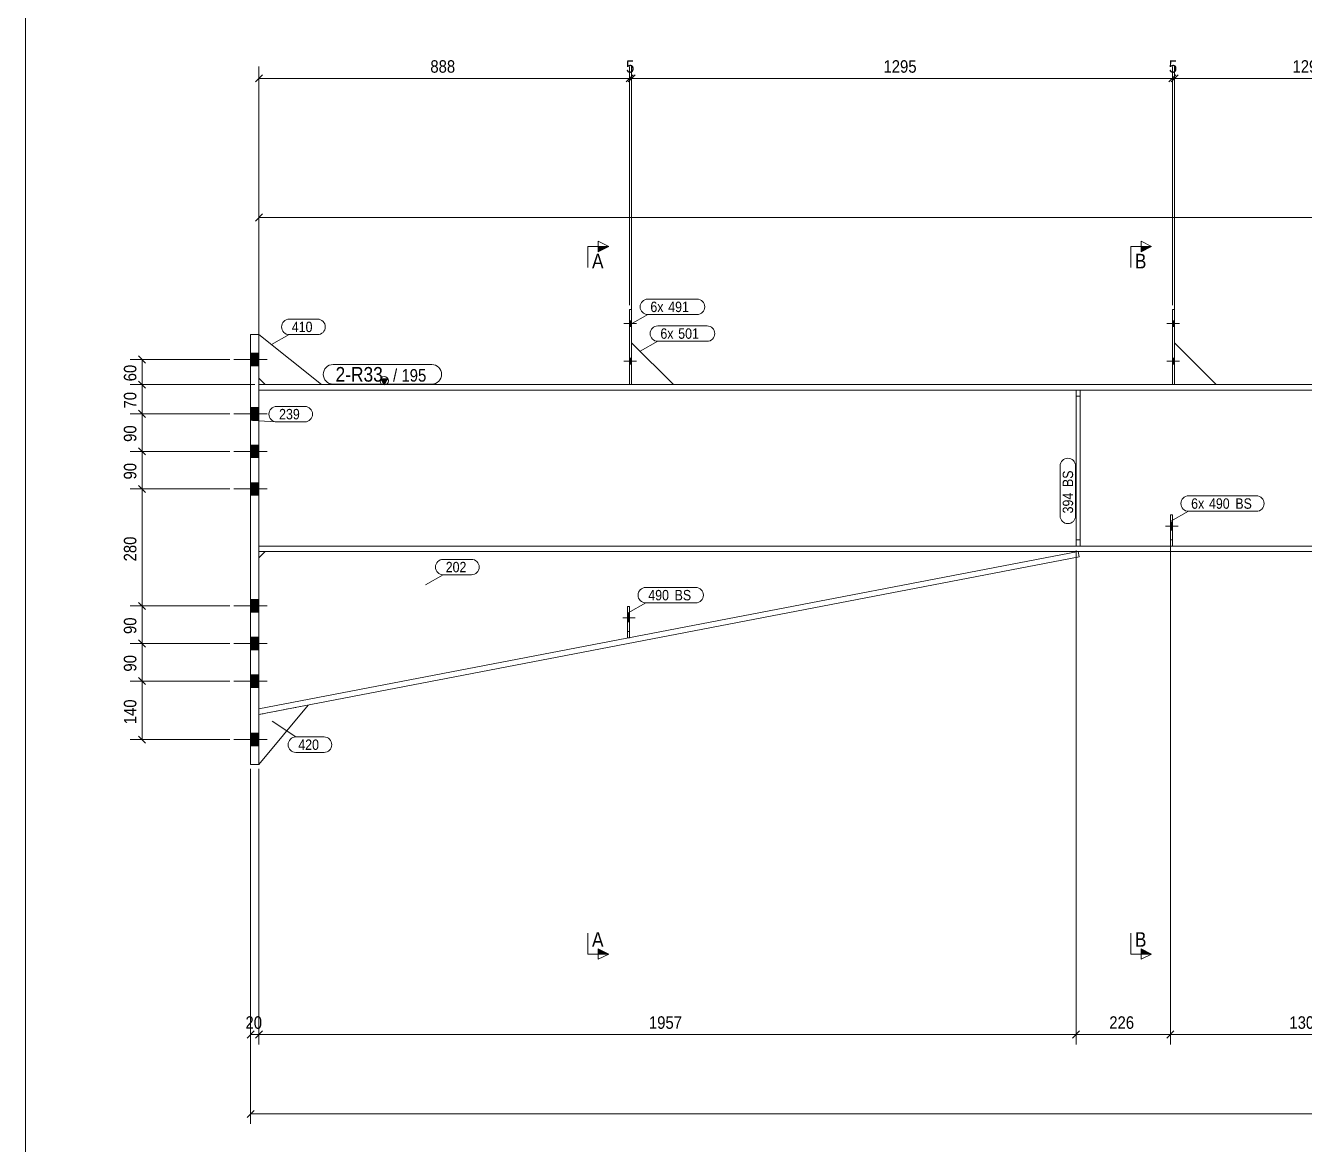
# Model space of a CAD drawing. Header units: millimetres. Extents: x 2 to 1174, y 1 to 825.
# Drawn here: x 5 to 311.2, y 221.9 to 489.8 of the extents above; entities that cross this region are included whole.
import ezdxf

# ---------------------------------------------------------------- set-up
doc = ezdxf.new("R2010")
doc.units = ezdxf.units.MM
for name, pattern in [('XKITLINE00', [0]), ('XKITLINE01', [4, 1, -1, 1, -1]), ('XKITLINE02', [4, 2, -2])]:
    doc.linetypes.add(name, pattern=pattern)
for name, color, linetype, lineweight in [('Bolt', 3, 'Continuous', 0), ('Dimensions', 7, 'Continuous', 0), ('DrawingSheet', 5, 'Continuous', 0), ('Part', 2, 'Continuous', 0), ('PartMark', 7, 'Continuous', 0), ('Section', 6, 'Continuous', 0)]:
    doc.layers.add(name, color=color, linetype=linetype, lineweight=lineweight)
doc.styles.add('ARIAL', font='ARIAL.TTF')

# ---------------------------------------------------------------- blocks, each defined once
blk = doc.blocks.new('*A4')
at = {"layer": 'Bolt'}
for points in [[(60.88, 408.32), (58.88, 408.32), (58.88, 411.32), (60.88, 411.32)], [(60.88, 408.32), (58.88, 408.32), (58.88, 411.32), (60.88, 411.32)], [(60.88, 395.32), (58.88, 395.32), (58.88, 398.32), (60.88, 398.32)], [(60.88, 395.32), (58.88, 395.32), (58.88, 398.32), (60.88, 398.32)], [(60.88, 386.32), (58.88, 386.32), (58.88, 389.32), (60.88, 389.32)], [(60.88, 386.32), (58.88, 386.32), (58.88, 389.32), (60.88, 389.32)], [(60.88, 377.32), (58.88, 377.32), (58.88, 380.32), (60.88, 380.32)], [(60.88, 377.32), (58.88, 377.32), (58.88, 380.32), (60.88, 380.32)], [(60.88, 349.32), (58.88, 349.32), (58.88, 352.32), (60.88, 352.32)], [(60.88, 349.32), (58.88, 349.32), (58.88, 352.32), (60.88, 352.32)], [(60.88, 340.32), (58.88, 340.32), (58.88, 343.32), (60.88, 343.32)], [(60.88, 340.32), (58.88, 340.32), (58.88, 343.32), (60.88, 343.32)], [(60.88, 331.32), (58.88, 331.32), (58.88, 334.32), (60.88, 334.32)], [(60.88, 331.32), (58.88, 331.32), (58.88, 334.32), (60.88, 334.32)], [(60.88, 317.32), (58.88, 317.32), (58.88, 320.32), (60.88, 320.32)], [(60.88, 317.32), (58.88, 317.32), (58.88, 320.32), (60.88, 320.32)]]:
    blk.add_hatch(color=3, dxfattribs=at).paths.add_polyline_path(points, flags=17)
at = {"layer": 'Bolt', "color": 3, "linetype": 'XKITLINE00', "lineweight": 0}
for p, q in [((58.88, 411.32), (60.88, 411.32)), ((58.88, 411.32), (60.88, 411.32)), ((54.88, 409.82), (62.88, 409.82)), ((54.88, 409.82), (62.88, 409.82)), ((58.88, 408.32), (60.88, 408.32)), ((58.88, 408.32), (60.88, 408.32)), ((58.88, 398.32), (60.88, 398.32)), ((58.88, 398.32), (60.88, 398.32)), ((54.88, 396.82), (62.88, 396.82)), ((54.88, 396.82), (62.88, 396.82)), ((58.88, 395.32), (60.88, 395.32)), ((58.88, 395.32), (60.88, 395.32)), ((58.88, 389.32), (60.88, 389.32)), ((58.88, 389.32), (60.88, 389.32)), ((54.88, 387.82), (62.88, 387.82)), ((54.88, 387.82), (62.88, 387.82)), ((58.88, 386.32), (60.88, 386.32)), ((58.88, 386.32), (60.88, 386.32)), ((58.88, 380.32), (60.88, 380.32)), ((58.88, 380.32), (60.88, 380.32)), ((54.88, 378.82), (62.88, 378.82)), ((54.88, 378.82), (62.88, 378.82)), ((58.88, 377.32), (60.88, 377.32)), ((58.88, 377.32), (60.88, 377.32)), ((58.88, 352.32), (60.88, 352.32)), ((58.88, 352.32), (60.88, 352.32)), ((54.88, 350.82), (62.88, 350.82)), ((54.88, 350.82), (62.88, 350.82)), ((58.88, 349.32), (60.88, 349.32)), ((58.88, 349.32), (60.88, 349.32)), ((58.88, 343.32), (60.88, 343.32)), ((58.88, 343.32), (60.88, 343.32)), ((54.88, 341.82), (62.88, 341.82)), ((54.88, 341.82), (62.88, 341.82)), ((58.88, 340.32), (60.88, 340.32)), ((58.88, 340.32), (60.88, 340.32)), ((58.88, 334.32), (60.88, 334.32)), ((58.88, 334.32), (60.88, 334.32)), ((54.88, 332.82), (62.88, 332.82)), ((54.88, 332.82), (62.88, 332.82)), ((58.88, 331.32), (60.88, 331.32)), ((58.88, 331.32), (60.88, 331.32)), ((54.88, 318.82), (62.88, 318.82)), ((54.88, 318.82), (62.88, 318.82)), ((58.88, 320.32), (60.88, 320.32)), ((58.88, 320.32), (60.88, 320.32)), ((58.88, 317.32), (60.88, 317.32)), ((58.88, 317.32), (60.88, 317.32))]:
    blk.add_line(p, q, dxfattribs=at)
blk = doc.blocks.new('*A8')
at = {"layer": 'Part', "color": 2, "linetype": 'XKITLINE00', "lineweight": 0}
for p, q in [((280.14, 421.82), (279.64, 421.82)), ((279.64, 421.82), (279.64, 403.82)), ((280.14, 403.82), (280.14, 421.82))]:
    blk.add_line(p, q, dxfattribs=at)
at = {"layer": 'Part', "color": 7, "linetype": 'XKITLINE01', "lineweight": 0}
blk.add_line((279.64, 403.82), (280.14, 403.82), dxfattribs=at)
blk = doc.blocks.new('*A9')
at = {"layer": 'Part', "color": 7, "linetype": 'XKITLINE01', "lineweight": 0}
for p, q in [((279.14, 372.62), (279.14, 365.12)), ((279.64, 372.62), (279.14, 372.62)), ((279.64, 365.12), (279.64, 372.62)), ((279.14, 366.62), (279.64, 366.62)), ((279.14, 365.12), (279.64, 365.12))]:
    blk.add_line(p, q, dxfattribs=at)
blk = doc.blocks.new('*A10')
at = {"layer": 'Part', "color": 2, "linetype": 'XKITLINE00', "lineweight": 0}
blk.add_line((290.14, 403.82), (280.14, 413.82), dxfattribs=at)
at = {"layer": 'Part', "color": 7, "linetype": 'XKITLINE01', "lineweight": 0}
for p, q in [((280.14, 413.82), (280.14, 403.82)), ((280.14, 403.82), (290.14, 403.82))]:
    blk.add_line(p, q, dxfattribs=at)
blk = doc.blocks.new('*A11')
at = {"layer": 'Part', "color": 2, "linetype": 'XKITLINE00', "lineweight": 0}
for p, q in [((150.14, 421.82), (149.64, 421.82)), ((149.64, 421.82), (149.64, 403.82)), ((150.14, 403.82), (150.14, 421.82))]:
    blk.add_line(p, q, dxfattribs=at)
at = {"layer": 'Part', "color": 7, "linetype": 'XKITLINE01', "lineweight": 0}
blk.add_line((149.64, 403.82), (150.14, 403.82), dxfattribs=at)
blk = doc.blocks.new('*A12')
at = {"layer": 'Part', "color": 7, "linetype": 'XKITLINE01', "lineweight": 0}
for p, q in [((149.14, 350.69), (149.14, 343.19)), ((149.64, 350.69), (149.14, 350.69)), ((149.64, 343.19), (149.64, 350.69)), ((149.14, 344.69), (149.64, 344.69)), ((149.14, 343.19), (149.64, 343.19))]:
    blk.add_line(p, q, dxfattribs=at)
blk = doc.blocks.new('*A13')
at = {"layer": 'Part', "color": 2, "linetype": 'XKITLINE00', "lineweight": 0}
blk.add_line((160.14, 403.82), (150.14, 413.82), dxfattribs=at)
at = {"layer": 'Part', "color": 7, "linetype": 'XKITLINE01', "lineweight": 0}
for p, q in [((150.14, 413.82), (150.14, 403.82)), ((150.14, 403.82), (160.14, 403.82))]:
    blk.add_line(p, q, dxfattribs=at)
blk = doc.blocks.new('*A25')
at = {"layer": 'Part', "color": 2, "linetype": 'XKITLINE00', "lineweight": 0}
for p, q in [((75.88, 403.82), (60.88, 415.82)), ((60.88, 405.32), (62.38, 403.82))]:
    blk.add_line(p, q, dxfattribs=at)
at = {"layer": 'Part', "color": 7, "linetype": 'XKITLINE01', "lineweight": 0}
for p, q in [((60.88, 415.82), (60.88, 405.32)), ((62.38, 403.82), (75.88, 403.82))]:
    blk.add_line(p, q, dxfattribs=at)
blk = doc.blocks.new('*A26')
at = {"layer": 'Part', "color": 2, "linetype": 'XKITLINE00', "lineweight": 0}
for p, q in [((58.88, 312.82), (58.88, 415.82)), ((60.88, 415.82), (58.88, 415.82)), ((60.88, 312.82), (60.88, 415.82)), ((58.88, 312.82), (60.88, 312.82))]:
    blk.add_line(p, q, dxfattribs=at)
blk = doc.blocks.new('*A27')
at = {"layer": 'Part', "color": 2, "linetype": 'XKITLINE00', "lineweight": 0}
blk.add_line((72.67, 327.08), (60.88, 312.82), dxfattribs=at)
at = {"layer": 'Part', "color": 7, "linetype": 'XKITLINE01', "lineweight": 0}
for p, q in [((60.88, 324.82), (72.67, 327.08)), ((60.88, 312.82), (60.88, 324.82))]:
    blk.add_line(p, q, dxfattribs=at)
blk = doc.blocks.new('*A37')
at = {"layer": 'Part', "color": 2, "linetype": 'XKITLINE00', "lineweight": 0}
for p, q in [((279.14, 365.12), (279.14, 372.62)), ((279.14, 372.62), (279.64, 372.62)), ((279.64, 372.62), (279.64, 365.12))]:
    blk.add_line(p, q, dxfattribs=at)
at = {"layer": 'Part', "color": 7, "linetype": 'XKITLINE01', "lineweight": 0}
for p, q in [((279.14, 366.62), (279.64, 366.62)), ((279.64, 365.12), (279.14, 365.12))]:
    blk.add_line(p, q, dxfattribs=at)
blk = doc.blocks.new('*A38')
at = {"layer": 'Part', "color": 2, "linetype": 'XKITLINE00', "lineweight": 0}
for p, q in [((149.14, 343.19), (149.14, 350.69)), ((149.14, 350.69), (149.64, 350.69)), ((149.64, 350.69), (149.64, 343.19)), ((149.64, 343.19), (149.14, 343.19))]:
    blk.add_line(p, q, dxfattribs=at)
at = {"layer": 'Part', "color": 7, "linetype": 'XKITLINE01', "lineweight": 0}
blk.add_line((149.14, 344.69), (149.64, 344.69), dxfattribs=at)
blk = doc.blocks.new('*A47')
at = {"layer": 'Part', "color": 2, "linetype": 'XKITLINE00', "lineweight": 0}
for p, q in [((256.55, 365.12), (256.55, 402.52)), ((257.55, 402.52), (257.55, 365.12))]:
    blk.add_line(p, q, dxfattribs=at)
at = {"layer": 'Part', "color": 7, "linetype": 'XKITLINE01', "lineweight": 0}
for p, q in [((256.55, 402.52), (257.55, 402.52)), ((256.55, 401.02), (257.55, 401.02)), ((256.55, 366.62), (257.55, 366.62)), ((256.55, 365.12), (257.55, 365.12))]:
    blk.add_line(p, q, dxfattribs=at)
blk = doc.blocks.new('*A48')
at = {"layer": 'Part', "color": 7, "linetype": 'XKITLINE01', "lineweight": 0}
for p, q in [((256.55, 402.52), (256.55, 365.12)), ((256.55, 402.52), (257.55, 402.52)), ((257.55, 402.52), (257.55, 365.12)), ((256.55, 401.02), (257.55, 401.02)), ((257.55, 366.62), (256.55, 366.62)), ((257.55, 365.12), (256.55, 365.12))]:
    blk.add_line(p, q, dxfattribs=at)
blk = doc.blocks.new('*A50')
at = {"layer": 'Part', "color": 2, "linetype": 'XKITLINE00', "lineweight": 0}
for p, q in [((60.88, 326.14), (257.05, 363.82)), ((62.34, 363.82), (60.88, 362.36)), ((257.3, 362.54), (60.88, 324.82)), ((257.05, 363.82), (257.3, 362.54))]:
    blk.add_line(p, q, dxfattribs=at)
at = {"layer": 'Part', "color": 7, "linetype": 'XKITLINE01', "lineweight": 0}
for p, q in [((60.88, 324.82), (60.88, 362.36)), ((257.05, 363.82), (62.34, 363.82))]:
    blk.add_line(p, q, dxfattribs=at)
blk = doc.blocks.new('*A59')
at = {"layer": 'Bolt'}
for points in [[(279.64, 419.12), (280.14, 419.12), (280.14, 417.72), (279.64, 417.72)], [(279.64, 419.12), (280.14, 419.12), (280.14, 417.72), (279.64, 417.72)], [(279.64, 410.12), (280.14, 410.12), (280.14, 408.72), (279.64, 408.72)], [(279.64, 410.12), (280.14, 410.12), (280.14, 408.72), (279.64, 408.72)]]:
    blk.add_hatch(color=3, dxfattribs=at).paths.add_polyline_path(points, flags=17)
at = {"layer": 'Bolt', "color": 3, "linetype": 'XKITLINE00', "lineweight": 0}
for p, q in [((281.3, 418.42), (278.3, 418.42)), ((281.3, 418.42), (278.3, 418.42)), ((280.14, 419.12), (279.64, 419.12)), ((280.14, 419.12), (279.64, 419.12)), ((280.14, 417.72), (279.64, 417.72)), ((280.14, 417.72), (279.64, 417.72)), ((281.3, 409.42), (278.3, 409.42)), ((281.3, 409.42), (278.3, 409.42)), ((280.14, 410.12), (279.64, 410.12)), ((280.14, 410.12), (279.64, 410.12)), ((280.14, 408.72), (279.64, 408.72)), ((280.14, 408.72), (279.64, 408.72))]:
    blk.add_line(p, q, dxfattribs=at)
blk = doc.blocks.new('*A60')
at = {"layer": 'Bolt', "color": 3, "linetype": 'XKITLINE02', "lineweight": 0}
for p, q in [((279.64, 370.9), (279.14, 370.9)), ((280.99, 369.92), (277.99, 369.92)), ((279.64, 368.94), (279.14, 368.94))]:
    blk.add_line(p, q, dxfattribs=at)
blk = doc.blocks.new('*A61')
at = {"layer": 'Bolt'}
for points in [[(149.64, 419.12), (150.14, 419.12), (150.14, 417.72), (149.64, 417.72)], [(149.64, 419.12), (150.14, 419.12), (150.14, 417.72), (149.64, 417.72)], [(149.64, 410.12), (150.14, 410.12), (150.14, 408.72), (149.64, 408.72)], [(149.64, 410.12), (150.14, 410.12), (150.14, 408.72), (149.64, 408.72)]]:
    blk.add_hatch(color=3, dxfattribs=at).paths.add_polyline_path(points, flags=17)
at = {"layer": 'Bolt', "color": 3, "linetype": 'XKITLINE00', "lineweight": 0}
for p, q in [((151.3, 418.42), (148.3, 418.42)), ((151.3, 418.42), (148.3, 418.42)), ((150.14, 419.12), (149.64, 419.12)), ((150.14, 419.12), (149.64, 419.12)), ((150.14, 417.72), (149.64, 417.72)), ((150.14, 417.72), (149.64, 417.72)), ((151.3, 409.42), (148.3, 409.42)), ((151.3, 409.42), (148.3, 409.42)), ((150.14, 410.12), (149.64, 410.12)), ((150.14, 410.12), (149.64, 410.12)), ((150.14, 408.72), (149.64, 408.72)), ((150.14, 408.72), (149.64, 408.72))]:
    blk.add_line(p, q, dxfattribs=at)
blk = doc.blocks.new('*A62')
at = {"layer": 'Bolt', "color": 3, "linetype": 'XKITLINE02', "lineweight": 0}
for p, q in [((150.99, 347.99), (147.99, 347.99)), ((149.64, 348.97), (149.14, 348.97)), ((149.64, 347.01), (149.14, 347.01))]:
    blk.add_line(p, q, dxfattribs=at)
blk = doc.blocks.new('*A80')
at = {"layer": 'Bolt'}
blk.add_hatch(color=3, dxfattribs=at).paths.add_polyline_path([(279.64, 368.94), (279.14, 368.94), (279.14, 370.9), (279.64, 370.9)], flags=17)
at = {"layer": 'Bolt', "color": 3, "linetype": 'XKITLINE00', "lineweight": 0}
for p, q in [((279.64, 370.9), (279.14, 370.9)), ((280.99, 369.92), (277.99, 369.92)), ((279.64, 368.94), (279.14, 368.94))]:
    blk.add_line(p, q, dxfattribs=at)
blk = doc.blocks.new('*A81')
at = {"layer": 'Bolt'}
blk.add_hatch(color=3, dxfattribs=at).paths.add_polyline_path([(149.64, 347.01), (149.14, 347.01), (149.14, 348.97), (149.64, 348.97)], flags=17)
at = {"layer": 'Bolt', "color": 3, "linetype": 'XKITLINE00', "lineweight": 0}
for p, q in [((150.99, 347.99), (147.99, 347.99)), ((149.64, 348.97), (149.14, 348.97)), ((149.64, 347.01), (149.14, 347.01))]:
    blk.add_line(p, q, dxfattribs=at)
blk = doc.blocks.new('*A83')
at = {"layer": 'Part'}
blk.add_hatch(color=2, dxfattribs=at).paths.add_polyline_path([(90.08, 405.22), (91.68, 405.22), (90.88, 403.82)], flags=17)
at = {"layer": 'Part', "color": 2, "linetype": 'XKITLINE00', "lineweight": 0}
for p, q in [((90.88, 403.82), (90.08, 405.22)), ((90.08, 405.22), (91.68, 405.22)), ((91.68, 405.22), (90.88, 403.82)), ((317.14, 403.82), (60.88, 403.82)), ((317.14, 402.52), (60.88, 402.52)), ((317.14, 365.12), (60.88, 365.12)), ((60.88, 363.82), (317.14, 363.82))]:
    blk.add_line(p, q, dxfattribs=at)
at = {"layer": 'Part', "color": 7, "linetype": 'XKITLINE01', "lineweight": 0}
blk.add_line((60.88, 403.82), (60.88, 363.82), dxfattribs=at)
at = {"layer": 'Part', "color": 2, "linetype": 'XKITLINE00', "lineweight": 0}
blk.add_circle((90.88, 404.72), 1, dxfattribs=at)
blk = doc.blocks.new('*A195')
at = {"layer": 'DrawingSheet', "color": 5, "linetype": 'XKITLINE00', "lineweight": 0}
blk.add_line((5, 825), (5, 5), dxfattribs=at)
blk = doc.blocks.new('*A203')
at = {"layer": 'Dimensions', "color": 7, "linetype": 'XKITLINE00', "lineweight": 0}
for p, q in [((58.88, 311.82), (58.88, 245.81)), ((60.88, 311.82), (60.88, 245.81)), ((59.73, 249.06), (58.03, 247.36)), ((58.88, 248.21), (60.88, 248.21)), ((61.73, 249.06), (60.03, 247.36))]:
    blk.add_line(p, q, dxfattribs=at)
at = {"layer": 'Dimensions', "color": 3}
for p in [(58.88, 248.21), (60.88, 248.21)]:
    blk.add_point(p, dxfattribs=at)
at = {"layer": 'Dimensions', "color": 3, "style": 'ARIAL', "width": 0.85}
blk.add_text('20', height=3, dxfattribs=at).set_placement((57.66, 249.56))
blk = doc.blocks.new('*A204')
at = {"layer": 'Dimensions', "color": 7, "linetype": 'XKITLINE00', "lineweight": 0}
for p, q in [((58.88, 311.82), (58.88, 226.77)), ((59.73, 230.02), (58.03, 228.32)), ((58.88, 229.17), (1019.29, 229.17))]:
    blk.add_line(p, q, dxfattribs=at)
at = {"layer": 'Dimensions', "color": 3}
blk.add_point((58.88, 229.17), dxfattribs=at)
blk = doc.blocks.new('*A205')
at = {"layer": 'Dimensions', "color": 7, "linetype": 'XKITLINE00', "lineweight": 0}
for p, q in [((32.03, 404.67), (33.73, 402.97)), ((59.88, 403.82), (30.03, 403.82)), ((32.88, 396.82), (32.88, 403.82)), ((53.88, 396.82), (30.03, 396.82)), ((32.03, 397.67), (33.73, 395.97))]:
    blk.add_line(p, q, dxfattribs=at)
at = {"layer": 'Dimensions', "color": 3}
for p in [(32.88, 403.82), (32.88, 396.82)]:
    blk.add_point(p, dxfattribs=at)
at = {"layer": 'Dimensions', "color": 3, "style": 'ARIAL', "width": 0.85}
blk.add_text('70', height=3, rotation=90.0002, dxfattribs=at).set_placement((31.53, 398.09))
blk = doc.blocks.new('*A206')
at = {"layer": 'Dimensions', "color": 7, "linetype": 'XKITLINE00', "lineweight": 0}
for p, q in [((32.03, 410.67), (33.73, 408.97)), ((53.88, 409.82), (30.03, 409.82)), ((32.88, 403.82), (32.88, 409.82)), ((32.03, 404.67), (33.73, 402.97)), ((59.88, 403.82), (30.03, 403.82))]:
    blk.add_line(p, q, dxfattribs=at)
at = {"layer": 'Dimensions', "color": 3}
for p in [(32.88, 409.82), (32.88, 403.82)]:
    blk.add_point(p, dxfattribs=at)
at = {"layer": 'Dimensions', "color": 3, "style": 'ARIAL', "width": 0.85}
blk.add_text('60', height=3, rotation=90.0002, dxfattribs=at).set_placement((31.53, 404.59))
blk = doc.blocks.new('*A208')
at = {"layer": 'Dimensions', "color": 7, "linetype": 'XKITLINE00', "lineweight": 0}
for p, q in [((53.88, 332.82), (30.03, 332.82)), ((32.03, 333.67), (33.73, 331.97)), ((32.88, 318.82), (32.88, 332.82)), ((53.88, 318.82), (30.03, 318.82)), ((32.03, 319.67), (33.73, 317.97))]:
    blk.add_line(p, q, dxfattribs=at)
at = {"layer": 'Dimensions', "color": 3}
for p in [(32.88, 332.82), (32.88, 318.82)]:
    blk.add_point(p, dxfattribs=at)
at = {"layer": 'Dimensions', "color": 3, "style": 'ARIAL', "width": 0.85}
blk.add_text('140', height=3, rotation=90.0002, dxfattribs=at).set_placement((31.53, 322.48))
blk = doc.blocks.new('*A209')
at = {"layer": 'Dimensions', "color": 7, "linetype": 'XKITLINE00', "lineweight": 0}
for p, q in [((53.88, 341.82), (30.03, 341.82)), ((32.03, 342.67), (33.73, 340.97)), ((32.88, 332.82), (32.88, 341.82)), ((53.88, 332.82), (30.03, 332.82)), ((32.03, 333.67), (33.73, 331.97))]:
    blk.add_line(p, q, dxfattribs=at)
at = {"layer": 'Dimensions', "color": 3}
for p in [(32.88, 341.82), (32.88, 332.82)]:
    blk.add_point(p, dxfattribs=at)
at = {"layer": 'Dimensions', "color": 3, "style": 'ARIAL', "width": 0.85}
blk.add_text('90', height=3, rotation=90.0002, dxfattribs=at).set_placement((31.53, 335.09))
blk = doc.blocks.new('*A210')
at = {"layer": 'Dimensions', "color": 7, "linetype": 'XKITLINE00', "lineweight": 0}
for p, q in [((53.88, 350.82), (30.03, 350.82)), ((32.03, 351.67), (33.73, 349.97)), ((32.88, 341.82), (32.88, 350.82)), ((53.88, 341.82), (30.03, 341.82)), ((32.03, 342.67), (33.73, 340.97))]:
    blk.add_line(p, q, dxfattribs=at)
at = {"layer": 'Dimensions', "color": 3}
for p in [(32.88, 350.82), (32.88, 341.82)]:
    blk.add_point(p, dxfattribs=at)
at = {"layer": 'Dimensions', "color": 3, "style": 'ARIAL', "width": 0.85}
blk.add_text('90', height=3, rotation=90.0002, dxfattribs=at).set_placement((31.53, 344.09))
blk = doc.blocks.new('*A211')
at = {"layer": 'Dimensions', "color": 7, "linetype": 'XKITLINE00', "lineweight": 0}
for p, q in [((53.88, 378.82), (30.03, 378.82)), ((32.03, 379.67), (33.73, 377.97)), ((32.88, 350.82), (32.88, 378.82)), ((53.88, 350.82), (30.03, 350.82)), ((32.03, 351.67), (33.73, 349.97))]:
    blk.add_line(p, q, dxfattribs=at)
at = {"layer": 'Dimensions', "color": 3}
for p in [(32.88, 378.82), (32.88, 350.82)]:
    blk.add_point(p, dxfattribs=at)
at = {"layer": 'Dimensions', "color": 3, "style": 'ARIAL', "width": 0.85}
blk.add_text('280', height=3, rotation=90.0002, dxfattribs=at).set_placement((31.53, 361.48))
blk = doc.blocks.new('*A212')
at = {"layer": 'Dimensions', "color": 7, "linetype": 'XKITLINE00', "lineweight": 0}
for p, q in [((53.88, 387.82), (30.03, 387.82)), ((32.03, 388.67), (33.73, 386.97)), ((32.88, 378.82), (32.88, 387.82)), ((53.88, 378.82), (30.03, 378.82)), ((32.03, 379.67), (33.73, 377.97))]:
    blk.add_line(p, q, dxfattribs=at)
at = {"layer": 'Dimensions', "color": 3}
for p in [(32.88, 387.82), (32.88, 378.82)]:
    blk.add_point(p, dxfattribs=at)
at = {"layer": 'Dimensions', "color": 3, "style": 'ARIAL', "width": 0.85}
blk.add_text('90', height=3, rotation=90.0002, dxfattribs=at).set_placement((31.53, 381.09))
blk = doc.blocks.new('*A213')
at = {"layer": 'Dimensions', "color": 7, "linetype": 'XKITLINE00', "lineweight": 0}
for p, q in [((53.88, 396.82), (30.03, 396.82)), ((32.03, 397.67), (33.73, 395.97)), ((32.88, 387.82), (32.88, 396.82)), ((53.88, 387.82), (30.03, 387.82)), ((32.03, 388.67), (33.73, 386.97))]:
    blk.add_line(p, q, dxfattribs=at)
at = {"layer": 'Dimensions', "color": 3}
for p in [(32.88, 396.82), (32.88, 387.82)]:
    blk.add_point(p, dxfattribs=at)
at = {"layer": 'Dimensions', "color": 3, "style": 'ARIAL', "width": 0.85}
blk.add_text('90', height=3, rotation=90.0002, dxfattribs=at).set_placement((31.53, 390.09))
blk = doc.blocks.new('*A221')
at = {"layer": 'PartMark', "color": 7, "linetype": 'XKITLINE00', "lineweight": 0}
for p, q in [((156.42, 417.88), (168.2, 417.88)), ((152.17, 411.79), (156.42, 414.18)), ((156.42, 414.18), (168.2, 414.18))]:
    blk.add_line(p, q, dxfattribs=at)
for centre, start, end in [((156.42, 416.03), 90, 270), ((168.2, 416.03), 270, 90)]:
    blk.add_arc(centre, 1.85, start, end, dxfattribs=at)
at = {"layer": 'PartMark', "color": 3, "style": 'ARIAL', "width": 0.85}
for s, p in [('6x', (157.02, 414.78)), ('501', (161.29, 414.78))]:
    blk.add_text(s, height=2.5, dxfattribs=at).set_placement(p)
blk = doc.blocks.new('*A222')
at = {"layer": 'PartMark', "color": 7, "linetype": 'XKITLINE00', "lineweight": 0}
for p, q in [((154.02, 424.28), (165.8, 424.28)), ((149.77, 418.19), (154.02, 420.58)), ((154.02, 420.58), (165.8, 420.58))]:
    blk.add_line(p, q, dxfattribs=at)
for centre, start, end in [((154.02, 422.43), 90, 270), ((165.8, 422.43), 270, 90)]:
    blk.add_arc(centre, 1.85, start, end, dxfattribs=at)
at = {"layer": 'PartMark', "color": 3, "style": 'ARIAL', "width": 0.85}
for s, p in [('6x', (154.62, 421.18)), ('491', (158.89, 421.18))]:
    blk.add_text(s, height=2.5, dxfattribs=at).set_placement(p)
blk = doc.blocks.new('*A224')
at = {"layer": 'PartMark', "color": 7, "linetype": 'XKITLINE00', "lineweight": 0}
for p, q in [((252.75, 372.37), (252.75, 384.33)), ((256.45, 372.37), (256.45, 384.33))]:
    blk.add_line(p, q, dxfattribs=at)
for centre, start, end in [((254.6, 384.33), 360, 180), ((254.6, 372.37), 180, 360)]:
    blk.add_arc(centre, 1.85, start, end, dxfattribs=at)
at = {"layer": 'PartMark', "color": 3, "style": 'ARIAL', "width": 0.85}
for s, p in [('BS', (255.85, 379.28)), ('394', (255.85, 372.97))]:
    blk.add_text(s, height=2.5, rotation=90.0002, dxfattribs=at).set_placement(p)
blk = doc.blocks.new('*A225')
at = {"layer": 'PartMark', "color": 7, "linetype": 'XKITLINE00', "lineweight": 0}
for p, q in [((153.52, 355.25), (165.48, 355.25)), ((149.27, 349.16), (153.52, 351.55)), ((153.52, 351.55), (165.48, 351.55))]:
    blk.add_line(p, q, dxfattribs=at)
for centre, start, end in [((153.52, 353.4), 90, 270), ((165.48, 353.4), 270, 90)]:
    blk.add_arc(centre, 1.85, start, end, dxfattribs=at)
at = {"layer": 'PartMark', "color": 3, "style": 'ARIAL', "width": 0.85}
for s, p in [('490', (154.12, 352.15)), ('BS', (160.43, 352.15))]:
    blk.add_text(s, height=2.5, dxfattribs=at).set_placement(p)
blk = doc.blocks.new('*A226')
at = {"layer": 'PartMark', "color": 7, "linetype": 'XKITLINE00', "lineweight": 0}
for p, q in [((283.52, 377.18), (299.75, 377.18)), ((279.27, 371.09), (283.52, 373.48)), ((283.52, 373.48), (299.75, 373.48))]:
    blk.add_line(p, q, dxfattribs=at)
for centre, start, end in [((283.52, 375.33), 90, 270), ((299.75, 375.33), 270, 90)]:
    blk.add_arc(centre, 1.85, start, end, dxfattribs=at)
at = {"layer": 'PartMark', "color": 3, "style": 'ARIAL', "width": 0.85}
for s, p in [('6x', (284.12, 374.08)), ('490', (288.39, 374.08)), ('BS', (294.7, 374.08))]:
    blk.add_text(s, height=2.5, dxfattribs=at).set_placement(p)
blk = doc.blocks.new('*A229')
at = {"layer": 'Section'}
for points in [[(142.14, 436.88), (144.64, 436.88), (142.14, 435.63)], [(142.14, 268.7), (144.64, 267.45), (142.14, 267.45)]]:
    blk.add_hatch(color=3, dxfattribs=at).paths.add_polyline_path(points, flags=17)
at = {"layer": 'Section', "color": 3, "linetype": 'XKITLINE00', "lineweight": 0}
for p, q in [((142.14, 435.63), (142.14, 438.13)), ((142.14, 438.13), (144.64, 436.88)), ((144.64, 436.88), (142.14, 435.63)), ((144.64, 267.45), (142.14, 268.7)), ((142.14, 268.7), (142.14, 266.2)), ((144.64, 267.45), (142.14, 266.2))]:
    blk.add_line(p, q, dxfattribs=at)
at = {"layer": 'Section', "color": 1, "linetype": 'XKITLINE00', "lineweight": 0}
for p, q in [((139.64, 436.88), (139.64, 431.88)), ((139.64, 436.88), (144.64, 436.88)), ((139.64, 267.45), (139.64, 272.45)), ((139.64, 267.45), (144.64, 267.45))]:
    blk.add_line(p, q, dxfattribs=at)
at = {"layer": 'Section', "color": 7, "style": 'ARIAL', "width": 0.85}
for p in [(140.64, 431.63), (140.64, 269.2)]:
    blk.add_text('A', height=3.5, dxfattribs=at).set_placement(p)
blk = doc.blocks.new('*A231')
at = {"layer": 'Section'}
for points in [[(272.14, 436.88), (274.64, 436.88), (272.14, 435.63)], [(272.14, 268.7), (274.64, 267.45), (272.14, 267.45)]]:
    blk.add_hatch(color=3, dxfattribs=at).paths.add_polyline_path(points, flags=17)
at = {"layer": 'Section', "color": 3, "linetype": 'XKITLINE00', "lineweight": 0}
for p, q in [((272.14, 435.63), (272.14, 438.13)), ((272.14, 438.13), (274.64, 436.88)), ((274.64, 436.88), (272.14, 435.63)), ((274.64, 267.45), (272.14, 268.7)), ((272.14, 268.7), (272.14, 266.2)), ((274.64, 267.45), (272.14, 266.2))]:
    blk.add_line(p, q, dxfattribs=at)
at = {"layer": 'Section', "color": 1, "linetype": 'XKITLINE00', "lineweight": 0}
for p, q in [((269.64, 436.88), (269.64, 431.88)), ((269.64, 436.88), (274.64, 436.88)), ((269.64, 267.45), (269.64, 272.45)), ((269.64, 267.45), (274.64, 267.45))]:
    blk.add_line(p, q, dxfattribs=at)
at = {"layer": 'Section', "color": 7, "style": 'ARIAL', "width": 0.85}
for p in [(270.64, 431.63), (270.64, 269.2)]:
    blk.add_text('B', height=3.5, dxfattribs=at).set_placement(p)
blk = doc.blocks.new('*A233')
at = {"layer": 'Dimensions', "color": 7, "linetype": 'XKITLINE00', "lineweight": 0}
for p, q in [((61.73, 477.99), (60.03, 476.29)), ((60.88, 404.82), (60.88, 479.99)), ((150.49, 477.99), (148.8, 476.29)), ((149.64, 422.82), (149.64, 479.99)), ((60.88, 477.14), (149.64, 477.14))]:
    blk.add_line(p, q, dxfattribs=at)
at = {"layer": 'Dimensions', "color": 3}
for p in [(60.88, 477.14), (149.64, 477.14)]:
    blk.add_point(p, dxfattribs=at)
at = {"layer": 'Dimensions', "color": 3, "style": 'ARIAL', "width": 0.85}
blk.add_text('888', height=3, dxfattribs=at).set_placement((101.93, 478.49))
blk = doc.blocks.new('*A234')
at = {"layer": 'Dimensions', "color": 7, "linetype": 'XKITLINE00', "lineweight": 0}
for p, q in [((150.49, 477.99), (148.8, 476.29)), ((150.99, 477.99), (149.3, 476.29)), ((149.64, 422.82), (149.64, 479.99)), ((150.14, 414.82), (150.14, 479.99)), ((149.64, 477.14), (150.14, 477.14))]:
    blk.add_line(p, q, dxfattribs=at)
at = {"layer": 'Dimensions', "color": 3}
for p in [(149.64, 477.14), (150.14, 477.14)]:
    blk.add_point(p, dxfattribs=at)
at = {"layer": 'Dimensions', "color": 3, "style": 'ARIAL', "width": 0.85}
blk.add_text('5', height=3, dxfattribs=at).set_placement((148.78, 478.49))
blk = doc.blocks.new('*A235')
at = {"layer": 'Dimensions', "color": 7, "linetype": 'XKITLINE00', "lineweight": 0}
for p, q in [((150.99, 477.99), (149.3, 476.29)), ((150.14, 414.82), (150.14, 479.99)), ((280.49, 477.99), (278.8, 476.29)), ((279.64, 422.82), (279.64, 479.99)), ((150.14, 477.14), (279.64, 477.14))]:
    blk.add_line(p, q, dxfattribs=at)
at = {"layer": 'Dimensions', "color": 3}
for p in [(150.14, 477.14), (279.64, 477.14)]:
    blk.add_point(p, dxfattribs=at)
at = {"layer": 'Dimensions', "color": 3, "style": 'ARIAL', "width": 0.85}
blk.add_text('1295', height=3, dxfattribs=at).set_placement((210.44, 478.49))
blk = doc.blocks.new('*A236')
at = {"layer": 'Dimensions', "color": 7, "linetype": 'XKITLINE00', "lineweight": 0}
for p, q in [((280.49, 477.99), (278.8, 476.29)), ((280.99, 477.99), (279.3, 476.29)), ((279.64, 422.82), (279.64, 479.99)), ((280.14, 414.82), (280.14, 479.99)), ((279.64, 477.14), (280.14, 477.14))]:
    blk.add_line(p, q, dxfattribs=at)
at = {"layer": 'Dimensions', "color": 3}
for p in [(279.64, 477.14), (280.14, 477.14)]:
    blk.add_point(p, dxfattribs=at)
at = {"layer": 'Dimensions', "color": 3, "style": 'ARIAL', "width": 0.85}
blk.add_text('5', height=3, dxfattribs=at).set_placement((278.78, 478.49))
blk = doc.blocks.new('*A237')
at = {"layer": 'Dimensions', "color": 7, "linetype": 'XKITLINE00', "lineweight": 0}
for p, q in [((280.99, 477.99), (279.3, 476.29)), ((280.14, 414.82), (280.14, 479.99)), ((346.39, 477.99), (344.7, 476.29)), ((345.54, 422.82), (345.54, 479.99)), ((280.14, 477.14), (345.54, 477.14))]:
    blk.add_line(p, q, dxfattribs=at)
at = {"layer": 'Dimensions', "color": 3}
for p in [(280.14, 477.14), (345.54, 477.14)]:
    blk.add_point(p, dxfattribs=at)
at = {"layer": 'Dimensions', "color": 3, "style": 'ARIAL', "width": 0.85}
blk.add_text('1295', height=3, dxfattribs=at).set_placement((308.39, 478.49))
blk = doc.blocks.new('*A247')
at = {"layer": 'Dimensions', "color": 7, "linetype": 'XKITLINE00', "lineweight": 0}
for p, q in [((256.55, 364.12), (256.55, 245.81)), ((60.88, 311.82), (60.88, 245.81)), ((61.73, 249.06), (60.03, 247.36)), ((60.88, 248.21), (256.55, 248.21)), ((257.4, 249.06), (255.7, 247.36))]:
    blk.add_line(p, q, dxfattribs=at)
at = {"layer": 'Dimensions', "color": 3}
for p in [(60.88, 248.21), (256.55, 248.21)]:
    blk.add_point(p, dxfattribs=at)
at = {"layer": 'Dimensions', "color": 3, "style": 'ARIAL', "width": 0.85}
blk.add_text('1957', height=3, dxfattribs=at).set_placement((154.27, 249.56))
blk = doc.blocks.new('*A248')
at = {"layer": 'Dimensions', "color": 7, "linetype": 'XKITLINE00', "lineweight": 0}
for p, q in [((279.14, 371.62), (279.14, 245.81)), ((256.55, 364.12), (256.55, 245.81)), ((257.4, 249.06), (255.7, 247.36)), ((256.55, 248.21), (279.14, 248.21)), ((279.99, 249.06), (278.3, 247.36))]:
    blk.add_line(p, q, dxfattribs=at)
at = {"layer": 'Dimensions', "color": 3}
for p in [(256.55, 248.21), (279.14, 248.21)]:
    blk.add_point(p, dxfattribs=at)
at = {"layer": 'Dimensions', "color": 3, "style": 'ARIAL', "width": 0.85}
blk.add_text('226', height=3, dxfattribs=at).set_placement((264.51, 249.56))
blk = doc.blocks.new('*A249')
at = {"layer": 'Dimensions', "color": 7, "linetype": 'XKITLINE00', "lineweight": 0}
for p, q in [((279.14, 371.62), (279.14, 245.81)), ((345.04, 371.62), (345.04, 245.81)), ((279.99, 249.06), (278.3, 247.36)), ((279.14, 248.21), (345.04, 248.21)), ((345.89, 249.06), (344.2, 247.36))]:
    blk.add_line(p, q, dxfattribs=at)
at = {"layer": 'Dimensions', "color": 3}
for p in [(279.14, 248.21), (345.04, 248.21)]:
    blk.add_point(p, dxfattribs=at)
at = {"layer": 'Dimensions', "color": 3, "style": 'ARIAL', "width": 0.85}
blk.add_text('1300', height=3, dxfattribs=at).set_placement((307.64, 249.56))
blk = doc.blocks.new('*A259')
at = {"layer": 'Dimensions', "color": 7, "linetype": 'XKITLINE00', "lineweight": 0}
for p, q in [((61.73, 444.67), (60.03, 442.97)), ((60.88, 404.82), (60.88, 446.67)), ((60.88, 443.82), (616.82, 443.82))]:
    blk.add_line(p, q, dxfattribs=at)
at = {"layer": 'Dimensions', "color": 3}
blk.add_point((60.88, 443.82), dxfattribs=at)
blk = doc.blocks.new('*A262')
at = {"layer": 'PartMark', "color": 7, "linetype": 'XKITLINE00', "lineweight": 0}
for p, q in [((105.01, 361.97), (111.77, 361.97)), ((100.76, 355.88), (105.01, 358.27)), ((105.01, 358.27), (111.77, 358.27))]:
    blk.add_line(p, q, dxfattribs=at)
for centre, start, end in [((105.01, 360.12), 90, 270), ((111.77, 360.12), 270, 90)]:
    blk.add_arc(centre, 1.85, start, end, dxfattribs=at)
at = {"layer": 'PartMark', "color": 3, "style": 'ARIAL', "width": 0.85}
blk.add_text('202', height=2.5, dxfattribs=at).set_placement((105.61, 358.87))
blk = doc.blocks.new('*A264')
at = {"layer": 'PartMark', "color": 7, "linetype": 'XKITLINE00', "lineweight": 0}
for p, q in [((68.15, 419.48), (74.92, 419.48)), ((63.91, 413.39), (68.15, 415.78)), ((68.15, 415.78), (74.92, 415.78))]:
    blk.add_line(p, q, dxfattribs=at)
for centre, start, end in [((68.15, 417.63), 90, 270), ((74.92, 417.63), 270, 90)]:
    blk.add_arc(centre, 1.85, start, end, dxfattribs=at)
at = {"layer": 'PartMark', "color": 3, "style": 'ARIAL', "width": 0.85}
blk.add_text('410', height=2.5, dxfattribs=at).set_placement((68.75, 416.38))
blk = doc.blocks.new('*A265')
at = {"layer": 'PartMark', "color": 7, "linetype": 'XKITLINE00', "lineweight": 0}
for p, q in [((65.11, 398.59), (71.87, 398.59)), ((59.31, 395.19), (65.11, 394.89)), ((65.11, 394.89), (71.87, 394.89))]:
    blk.add_line(p, q, dxfattribs=at)
for centre, start, end in [((65.11, 396.74), 90, 270), ((71.87, 396.74), 270, 90)]:
    blk.add_arc(centre, 1.85, start, end, dxfattribs=at)
at = {"layer": 'PartMark', "color": 3, "style": 'ARIAL', "width": 0.85}
blk.add_text('239', height=2.5, dxfattribs=at).set_placement((65.71, 395.49))
blk = doc.blocks.new('*A266')
at = {"layer": 'PartMark', "color": 7, "linetype": 'XKITLINE00', "lineweight": 0}
for p, q in [((64.05, 323.25), (69.71, 319.44)), ((69.71, 319.44), (76.47, 319.44)), ((69.71, 315.74), (76.47, 315.74))]:
    blk.add_line(p, q, dxfattribs=at)
for centre, start, end in [((69.71, 317.59), 90, 270), ((76.47, 317.59), 270, 90)]:
    blk.add_arc(centre, 1.85, start, end, dxfattribs=at)
at = {"layer": 'PartMark', "color": 3, "style": 'ARIAL', "width": 0.85}
blk.add_text('420', height=2.5, dxfattribs=at).set_placement((70.31, 316.34))
blk = doc.blocks.new('*A268')
at = {"layer": 'PartMark', "color": 7, "linetype": 'XKITLINE00', "lineweight": 0}
for p, q in [((78.63, 408.62), (102.28, 408.62)), ((78.63, 403.92), (102.28, 403.92))]:
    blk.add_line(p, q, dxfattribs=at)
for centre, start, end in [((78.63, 406.27), 90, 270), ((102.28, 406.27), 270, 90)]:
    blk.add_arc(centre, 2.35, start, end, dxfattribs=at)
at = {"layer": 'PartMark', "color": 1, "style": 'ARIAL', "width": 0.85}
blk.add_text('2-R33', height=3.5, dxfattribs=at).set_placement((79.23, 404.52))
at = {"layer": 'PartMark', "color": 3, "style": 'ARIAL', "width": 0.85}
for s, p in [('/', (92.99, 404.52)), ('195', (95.01, 404.52))]:
    blk.add_text(s, height=3, dxfattribs=at).set_placement(p)

msp = doc.modelspace()

# ---------------------------------------------------------------- block references
at = {"lineweight": 0}
for name in ['*A195', '*A233', '*A234', '*A235', '*A236', '*A237', '*A259', '*A229', '*A231', '*A222', '*A11', '*A8', '*A264', '*A61', '*A221', '*A59', '*A26', '*A25', '*A13', '*A10', '*A206', '*A4', '*A268', '*A205', '*A47', '*A48', '*A265', '*A213', '*A212', '*A224', '*A211', '*A226', '*A204', '*A248', '*A60', '*A80', '*A249', '*A9', '*A37', '*A247', '*A50', '*A262', '*A225', '*A210', '*A12', '*A38', '*A62', '*A81', '*A209', '*A208', '*A27', '*A266', '*A203']:
    msp.add_blockref(name, (0, 0), dxfattribs=at)
at = {"layer": 'Part', "lineweight": 0}
msp.add_blockref('*A83', (0, 0), dxfattribs=at)

doc.saveas('drawing.dxf')
